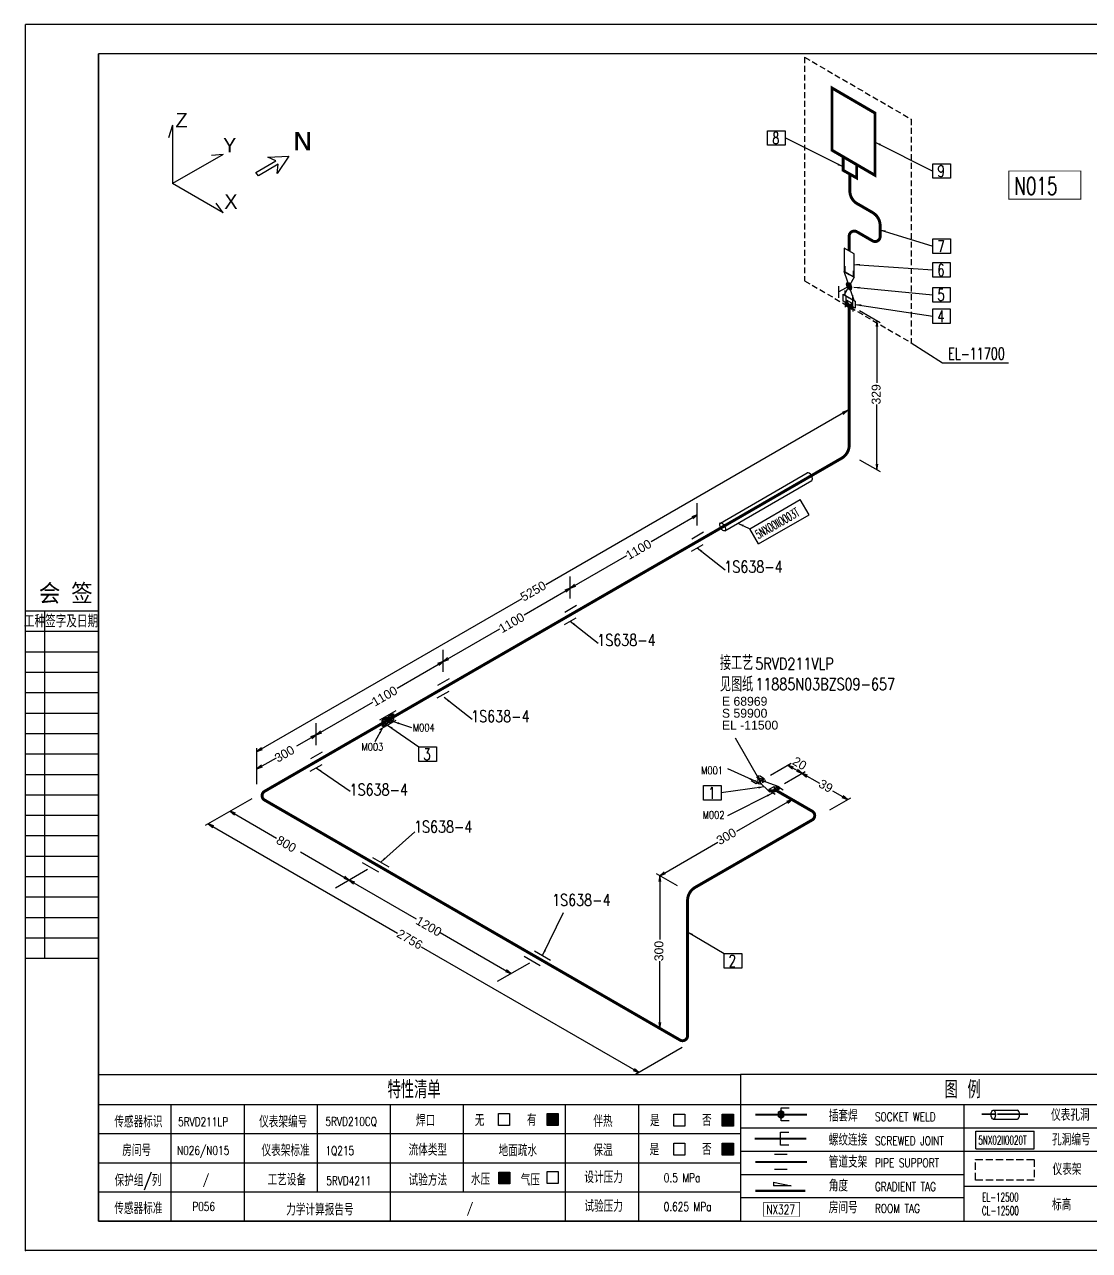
# Model space of a CAD drawing. Header units: inches. Extents: x 0 to 594, y 0 to 840.
# Drawn here: x 0 to 364.8, y 420.1 to 840.1 of the extents above; entities that cross this region are included whole.
import ezdxf
from ezdxf.enums import TextEntityAlignment as Align

# ---------------------------------------------------------------- set-up
doc = ezdxf.new("R2010")
doc.units = ezdxf.units.IN
doc.header["$MEASUREMENT"] = 0
for name, pattern in [('DASH', [0.35, 0.25, -0.1]), ('GT100', [1, 0.666667, -0.333333]), ('GT110', [3, 2, -1])]:
    doc.linetypes.add(name, pattern=pattern)
for name, color, linetype in [('GT_1', 7, 'Continuous'), ('TEXT', 7, 'Continuous'), ('修改层', 2, 'Continuous'), ('图框', 4, 'Continuous')]:
    doc.layers.add(name, color=color, linetype=linetype)
doc.styles.add('HTX1', font='O8116901', dxfattribs={"width": 1.02})
doc.styles.add('HZ', font='txt_____.ttf', dxfattribs={"width": 0.7, "bigfont": 'HZTXT'})
doc.styles.add('OCHINESE', font='romant.shx', dxfattribs={"width": 0.7, "bigfont": 'OCHINESE.shx'})
doc.styles.add('ROMAND', font='romand__.ttf', dxfattribs={"width": 0.7, "bigfont": 'OCHINESE.shx'})
doc.styles.add('ROMANS', font='romans.shx', dxfattribs={"width": 0.8, "bigfont": 'ochinese.shx'})
doc.styles.add('仿宋75', font='', dxfattribs={"width": 0.8, "height": 75})
doc.styles.get('仿宋75').set_extended_font_data('FangSong_GB2312')
doc.dimstyles.new('25$7', dxfattribs={"dimtxt": 75, "dimasz": 75, "dimexe": 40, "dimexo": 30, "dimgap": 30, "dimtad": 1, "dimdec": 0, "dimzin": 0, "dimdsep": 46, "dimtxsty": '仿宋75', "dimblk": 'OBLIQUE', "dimcen": 0.09, "dimdle": 25, "dimclrd": 7, "dimclre": 256, "dimclrt": 256, "dimadec": 0, "dimazin": 0, "dimtfac": 1, "dimtdec": 0, "dimtofl": 0, "dimtmove": 0, "dimatfit": 3, "dimfxl": 1, "dimtolj": 1, "dimtzin": 0, "dimarcsym": 2})

# ---------------------------------------------------------------- blocks, each defined once
blk = doc.blocks.new('会签')
at = {"color": 0}
for p, q in [((3629.69, -1305.73), (3604.69, -1305.73)), ((3611.37, -1424.73), (3611.37, -1305.73)), ((3629.69, -1312.73), (3604.69, -1312.73)), ((3629.69, -1319.73), (3604.69, -1319.73)), ((3629.69, -1326.73), (3604.69, -1326.73)), ((3629.69, -1333.73), (3604.69, -1333.73)), ((3629.69, -1340.73), (3604.69, -1340.73)), ((3629.69, -1347.73), (3604.69, -1347.73)), ((3629.69, -1354.73), (3604.69, -1354.73)), ((3629.69, -1361.73), (3604.69, -1361.73)), ((3629.69, -1368.73), (3604.69, -1368.73)), ((3629.69, -1375.73), (3604.69, -1375.73)), ((3629.69, -1382.73), (3604.69, -1382.73)), ((3629.69, -1389.73), (3604.69, -1389.73)), ((3629.69, -1396.73), (3604.69, -1396.73)), ((3629.69, -1403.73), (3604.69, -1403.73)), ((3629.69, -1410.73), (3604.69, -1410.73)), ((3629.69, -1417.73), (3604.69, -1417.73)), ((3629.69, -1424.73), (3604.69, -1424.73))]:
    blk.add_line(p, q, dxfattribs=at)
for s, height, style, width, p in [('会 签  ', 6, 'HZ', 0.9, (3622.23, -1302.52)), ('工种签字及日期', 3.8, 'ROMAND', 0.7, (3616.9, -1310.89))]:
    blk.add_text(s, height=height, dxfattribs=dict(at, style=style, width=width)).set_placement(p, align=Align.CENTER)
blk = doc.blocks.new('房间号')
at = {"color": 7, "const_width": 0.2}
blk.add_lwpolyline([(0, 6.02), (15.42, 6.02), (15.42, 0), (0, 0)], close=True, dxfattribs=at)
at = {"color": 7, "style": 'ROMANS', "width": 0.7, "flags": 8}
blk.add_attdef('KX201', (1.2, 0.95), '', height=4, dxfattribs=at)
blk = doc.blocks.new('标高')
at = {"color": 7, "style": 'ROMANS', "width": 0.6, "flags": 8}
blk.add_attdef('EL:-12500', text='', height=4, dxfattribs=at).set_placement((10.03, 1.21), align=Align.CENTER)
blk = doc.blocks.new('孔洞编号')
at = {"color": 4}
for p, q in [((0, 6), (20, 6)), ((0, 0), (0, 6)), ((20, 0), (20, 6)), ((0, 0), (20, 0))]:
    blk.add_line(p, q, dxfattribs=at)
at = {"color": 7, "style": 'ROMANS', "width": 0.6}
blk.add_attdef('5KX02II0020T', (0.84, 1.4), '', height=3, dxfattribs=at)
blk = doc.blocks.new('_Oblique')
at = {"color": 0, "linetype": 'ByBlock', "lineweight": -2}
blk.add_line((-0.5, -0.5), (0.5, 0.5), dxfattribs=at)
blk = doc.blocks.new('管阀件编号')
at = {"color": 1}
blk.add_lwpolyline([(1.19, -0.67), (7.19, -0.67), (7.19, -5.67), (1.19, -5.67)], close=True, dxfattribs=at)
at = {"color": 1, "style": 'ROMANS', "width": 0.8}
blk.add_attdef('10', text='', height=4, dxfattribs=at).set_placement((3.98, -5.22), align=Align.CENTER)
blk = doc.blocks.new('焊口无')
at = {"layer": '图框', "color": 4}
blk.add_lwpolyline([(323.73, 231.5), (327.54, 231.5), (327.54, 227.42), (323.73, 227.42)], close=True, dxfattribs=at)

msp = doc.modelspace()

# ---------------------------------------------------------------- hatches: boundary and pattern name
at = {"layer": '修改层', "linetype": 'Continuous'}
for points in [[(182.8, 466.99), (178.99, 466.99), (178.99, 462.91), (182.8, 462.91)], [(242.86, 466.79), (239.05, 466.79), (239.05, 462.7), (242.86, 462.7)], [(242.86, 456.84), (239.05, 456.84), (239.05, 452.75), (242.86, 452.75)], [(166.23, 447), (162.42, 447), (162.42, 442.91), (166.23, 442.91)]]:
    msp.add_hatch(color=2, dxfattribs=at).paths.add_polyline_path(points)

# ---------------------------------------------------------------- linework, layer by layer
at = {"color": 4, "linetype": 'GT110'}
for p, q in [((267.26, 828.92), (267.26, 752.31)), ((267.26, 828.92), (303.74, 807.69)), ((303.74, 807.69), (303.74, 731.09)), ((267.26, 752.31), (303.74, 731.09))]:
    msp.add_line(p, q, dxfattribs=at)
at = {"color": 7, "linetype": 'Continuous'}
for p, q in [((50.67, 805.64), (49.29, 801.26)), ((50.67, 805.64), (50.67, 785.64)), ((67.99, 795.64), (50.67, 785.64)), ((67.99, 795.64), (64.07, 795.25)), ((67.99, 775.64), (50.67, 785.64)), ((67.99, 775.64), (65.66, 778.96))]:
    msp.add_line(p, q, dxfattribs=at)
at = {"color": 7}
for p, q in [((303.74, 731.09), (314.47, 724.24)), ((314.47, 724.24), (337.09, 724.24)), ((25.25, 480.46), (245.25, 480.46)), ((245.25, 480.46), (245.25, 430.12)), ((404.33, 480.46), (245.25, 480.46)), ((50.18, 430.12), (50.18, 470.12)), ((75.25, 470.12), (75.25, 430.12)), ((100.18, 470.12), (100.18, 440.12)), ((125.25, 470.12), (125.25, 430.12)), ((150.3, 470.12), (150.3, 440.12)), ((185.25, 470.12), (185.25, 430.12)), ((210.3, 470.12), (210.3, 430.12)), ((245.25, 470.12), (404.33, 470.12)), ((321.79, 470.12), (321.79, 430.12)), ((321.79, 470.12), (321.79, 430.12)), ((245.25, 462.12), (404.33, 462.12)), ((245.25, 460.12), (25.25, 460.12)), ((245.25, 454.12), (404.33, 454.12)), ((25.25, 450.12), (245.25, 450.12)), ((245.25, 446.12), (321.79, 446.12)), ((321.79, 442.12), (404.33, 442.12)), ((245.25, 440.12), (25.25, 440.12)), ((321.79, 438.12), (245.25, 438.12))]:
    msp.add_line(p, q, dxfattribs=at)
at = {"color": 1}
for p, q in [((238.41, 669.34), (268.16, 686.5)), ((239.94, 666.69), (269.69, 683.85)), ((331.88, 468.21), (340.15, 468.21)), ((331.88, 465.15), (340.15, 465.15))]:
    msp.add_line(p, q, dxfattribs=at)
at = {"color": 7, "const_width": 1}
for points in [[(276.62, 818.37), (291.37, 809.78), (291.37, 788.46), (276.62, 797.05), (276.62, 818.37)], [(280.47, 794.81), (280.47, 790.16), (285.08, 787.55), (285.08, 792.16)]]:
    msp.add_lwpolyline(points, dxfattribs=at)
at = {"color": 7}
msp.add_lwpolyline([(25.25, 470.12), (245.25, 470.12), (245.25, 430.12), (25.25, 430.12)], close=True, dxfattribs=at)
at = {"color": 4, "linetype": 'DASH', "ltscale": 10}
msp.add_lwpolyline([(325.78, 451.25), (345.85, 451.25), (345.85, 444.21), (325.78, 444.21)], close=True, dxfattribs=at)
at = {"color": 1}
for centre, major_axis in [((268.92, 685.18), (-0.76, 1.33)), ((340.15, 466.68), (0, 1.53))]:
    msp.add_ellipse(centre, major_axis=major_axis, ratio=0.482122, start_param=3.141593, end_param=6.283185, dxfattribs=at)
for centre, major_axis in [((239.17, 668.02), (-0.76, 1.33)), ((331.88, 466.68), (0, 1.53))]:
    msp.add_ellipse(centre, major_axis=major_axis, ratio=0.482122, dxfattribs=at)
at = {"layer": 'GT_1'}
for p, q in [((594.25, 840.12), (0.25, 840.12)), ((0.25, 420.12), (0.25, 840.12)), ((228.64, 663.97), (232.65, 666.29)), ((228.45, 659.67), (232.46, 661.99)), ((185.11, 638.85), (189.13, 641.17)), ((184.92, 634.55), (188.94, 636.87)), ((141.59, 613.73), (145.61, 616.05)), ((141.4, 609.43), (145.42, 611.75)), ((98.07, 588.61), (102.08, 590.93)), ((97.88, 584.31), (101.89, 586.63)), ((119.22, 554.76), (124.77, 551.56)), ((115.7, 553.04), (121.24, 549.84)), ((171.13, 521), (176.68, 517.8)), ((174.66, 522.72), (180.2, 519.52)), ((256.54, 443.57), (256.54, 442.28)), ((256.54, 443.57), (262.64, 442.28)), ((262.64, 442.28), (256.54, 442.28)), ((594.25, 420.12), (0.25, 420.12))]:
    msp.add_line(p, q, dxfattribs=at)
at = {"layer": 'GT_1', "color": 1}
for p in [(584.25, 830.12), (25.25, 430.12)]:
    msp.add_line(p, (25.25, 830.12), dxfattribs=at)
msp.add_lwpolyline([(25.25, 430.12), (584.25, 430.12), (584.25, 830.12), (25.25, 830.12)], close=True, dxfattribs=at)
at = {"layer": 'GT_1', "flags": 128}
for points in [[(90.47, 795.05), (86.47, 789.05), (86.87, 792.25), (80.07, 788.25), (79.27, 789.45), (86.07, 793.45), (83.27, 794.65), (90.47, 795.05)], [(282.52, 754.53), (284.22, 753.53), (284.22, 761.53), (280.82, 763.53), (280.82, 755.53), (282.52, 754.53)], [(283.92, 755.73), (283.92, 753.73), (281.12, 755.33), (281.12, 757.33)], [(282.52, 746.53), (284.22, 745.53), (280.82, 755.53), (284.22, 753.53), (280.82, 747.53), (282.52, 746.53)], [(282.52, 750.53), (279.02, 748.53)], [(279.02, 746.53), (279.02, 750.53)], [(282.52, 744.13), (280.42, 745.33), (280.42, 747.73), (284.62, 745.33), (284.62, 742.93), (282.52, 744.13)], [(281.12, 747.33), (281.12, 749.03)], [(283.42, 750.03), (283.22, 750.93), (282.52, 751.53), (281.82, 751.73), (281.52, 751.13), (281.82, 750.13), (282.52, 749.33), (283.22, 749.33), (283.42, 750.03), (281.52, 751.13)], [(281.62, 751.43), (283.22, 749.73)], [(283.22, 750.53), (281.62, 750.63)], [(281.82, 751.73), (283.22, 749.33)], [(283.22, 750.93), (281.82, 750.13)], [(282.52, 751.53), (282.52, 749.33)], [(282.52, 744.13), (281.62, 745.63), (281.12, 744.93), (281.62, 743.63), (283.42, 742.63), (283.92, 743.33), (283.42, 744.63), (281.62, 745.63), (281.62, 743.93), (283.12, 744.43), (283.72, 743.43), (283.12, 743.13), (282.52, 744.13)], [(281.22, 743.33), (281.22, 744.93)], [(281.52, 744.73), (281.52, 747.13)], [(283.62, 745.83), (283.62, 743.53)], [(283.82, 745.73), (283.82, 747.43)], [(283.92, 741.83), (283.92, 743.33)], [(286.02, 742.13), (293.12, 738.03)], [(286.02, 742.13), (293.12, 738.03)], [(286.02, 742.13), (293.12, 738.03)], [(286.02, 742.13), (293.12, 738.03)], [(292.32, 736.63), (292.02, 738.63), (291.72, 736.63)], [(292.02, 738.63), (292.02, 717.33)], [(292.02, 687.53), (292.02, 709.93)], [(281.99, 707.87), (178.52, 648.13)], [(280.49, 706.57), (281.99, 707.87), (280.09, 707.17)], [(286.02, 691.03), (293.12, 686.93)], [(286.02, 691.03), (293.12, 686.93)], [(291.72, 689.53), (292.02, 687.53), (292.32, 689.53)], [(214.65, 663.03), (230.46, 672.16)], [(228.96, 670.86), (230.46, 672.16), (228.56, 671.46)], [(230.46, 668.54), (230.46, 676.08)], [(186.93, 647.04), (206.34, 658.24)], [(171.13, 637.92), (186.93, 647.04)], [(185.43, 645.74), (186.93, 647.04), (185.03, 646.34)], [(186.93, 643.42), (186.93, 650.96)], [(188.43, 648.34), (186.93, 647.04), (188.83, 647.74)], [(79.61, 591.02), (170.42, 643.43)], [(143.41, 621.92), (162.81, 633.12)], [(143.41, 618.31), (143.41, 625.84)], [(127.61, 612.8), (143.41, 621.92)], [(141.91, 620.62), (143.41, 621.92), (141.51, 621.22)], [(144.91, 623.22), (143.41, 621.92), (145.31, 622.62)], [(99.88, 596.8), (119.29, 608)], [(127.13, 604.96), (121.59, 601.76)], [(99.88, 593.19), (99.88, 600.72)], [(127.15, 601.73), (121.6, 598.53)], [(123.41, 601.2), (122.53, 601.73), (123.41, 602.81), (124.26, 602.73), (124.3, 600.67), (123.42, 599.58), (122.56, 599.67), (122.53, 601.73), (124, 602.58), (122.85, 600.18), (123.41, 599.81), (123.97, 600.83), (123.41, 601.2)], [(123.41, 602.81), (123.42, 599.58)], [(125.49, 602.4), (124.61, 602.93), (125.49, 604.01), (126.34, 603.93), (126.38, 601.87), (125.5, 600.78), (124.64, 600.87), (124.61, 602.93), (126.08, 603.78), (124.93, 601.38), (125.49, 601.01), (126.05, 602.03), (125.49, 602.4)], [(125.49, 604.01), (125.5, 600.78)], [(93.27, 592.98), (99.88, 596.8)], [(98.38, 595.5), (99.88, 596.8), (97.98, 596.1)], [(101.38, 598.1), (99.88, 596.8), (101.78, 597.5)], [(81.11, 592.32), (79.61, 591.02), (81.51, 591.72)], [(79.61, 579.92), (79.61, 592.22)], [(252.04, 580.91), (243.54, 595.61)], [(79.61, 585.1), (86.25, 588.93)], [(81.11, 586.4), (79.61, 585.1), (81.51, 585.8)], [(255.54, 582.91), (262.64, 587.01)], [(260.34, 580.11), (267.44, 584.21)], [(260.34, 580.11), (267.44, 584.21)], [(263.44, 585.71), (261.54, 586.41), (263.04, 585.11)], [(261.54, 586.41), (263.94, 585.01)], [(266.34, 583.61), (263.94, 585.01)], [(264.44, 584.31), (266.34, 583.61), (264.84, 584.91)], [(248.94, 581.11), (250.64, 580.11), (253.44, 581.71), (251.74, 582.71)], [(250.74, 582.41), (252.04, 580.91), (251.34, 582.81)], [(255.24, 577.21), (258.54, 579.01), (252.44, 581.11), (251.64, 580.71), (255.24, 577.21)], [(268.24, 582.91), (266.34, 583.61), (267.84, 582.31)], [(266.34, 583.61), (272.34, 580.21)], [(256.84, 578.11), (256.84, 577.11), (255.44, 577.31), (255.14, 578.11), (256.84, 579.11), (258.24, 578.91), (258.54, 578.11), (256.84, 577.11), (255.44, 577.91), (258.04, 578.11), (258.04, 578.81), (256.84, 578.81), (256.84, 578.11)], [(257.14, 576.31), (255.44, 577.31), (258.24, 578.91), (259.94, 577.91)], [(281.94, 574.61), (276.94, 577.51)], [(280.04, 575.31), (281.94, 574.61), (280.44, 575.91)], [(77.8, 574.89), (61.83, 565.67)], [(83.11, 573.92), (90.21, 569.82)], [(262.94, 574.61), (243.94, 563.71)], [(261.44, 573.31), (262.94, 574.61), (261.04, 573.91)], [(268.94, 571.11), (261.84, 575.21)], [(275.94, 571.11), (283.04, 575.21)], [(72.28, 569.91), (70.38, 570.61), (71.88, 569.31)], [(70.38, 570.61), (86.28, 561.42)], [(64.83, 565.57), (62.93, 566.27), (64.43, 564.97)], [(62.93, 566.27), (127.76, 528.84)], [(217.64, 548.51), (237.54, 560.01)], [(94.53, 556.65), (111.21, 547.01)], [(117.5, 550.64), (106.48, 544.28)], [(109.31, 547.71), (111.21, 547.01), (109.71, 548.31)], [(113.11, 546.31), (111.21, 547.01), (112.71, 545.71)], [(111.21, 547.01), (134.1, 533.78)], [(223.64, 545.01), (216.54, 549.11)], [(223.64, 545.01), (216.54, 549.11)], [(217.94, 546.51), (217.64, 548.51), (217.34, 546.51)], [(219.14, 549.81), (217.64, 548.51), (219.54, 549.21)], [(217.64, 548.51), (217.64, 526.61)], [(142.35, 529.01), (166.64, 514.97)], [(210.45, 481.06), (135.96, 524.04)], [(172.93, 518.6), (161.91, 512.24)], [(217.64, 496.21), (217.64, 519.21)], [(164.74, 515.67), (166.64, 514.97), (165.14, 516.27)], [(223.64, 492.71), (216.54, 496.81)], [(217.34, 498.21), (217.64, 496.21), (217.94, 498.21)], [(225.33, 489.68), (209.35, 480.46)], [(208.55, 481.76), (210.45, 481.06), (208.95, 482.36)], [(259.17, 466.72), (260.01, 465.88), (259.17, 465.32), (258.33, 465.88), (258.33, 467.56), (259.17, 468.12), (260.01, 467.56), (260.01, 465.88), (258.61, 465.88), (259.73, 467.28), (259.17, 467.84), (258.61, 467.28), (259.17, 466.72)], [(261.97, 464.48), (259.17, 464.48), (259.17, 468.96), (261.97, 468.96)], [(261.79, 456.14), (258.99, 456.14), (258.99, 460.62), (261.79, 460.62)], [(261.27, 452.96), (256.93, 452.96)], [(256.93, 447.92), (261.27, 447.92)]]:
    msp.add_lwpolyline(points, dxfattribs=at)
for points, const_width in [([(282.74, 782.83), (282.77, 788.85)], 1), ([(290.52, 775.7), (284.94, 778.94)], 1), ([(285.12, 769.13), (290.52, 766)], 1), ([(293.12, 767.5), (293.12, 771.2)], 1), ([(282.52, 762.53), (282.52, 767.63)], 1), ([(282.52, 696.03), (282.52, 744.13)], 1), ([(269.56, 685.56), (279.92, 691.53)], 1), ([(82.21, 577.42), (239.81, 668.38)], 1), ([(256.84, 578.11), (269.84, 570.61)], 1), ([(224.54, 492.21), (82.21, 574.42)], 1), ([(269.84, 567.61), (229.74, 544.51)], 1), ([(227.14, 540.01), (227.14, 493.71)], 1), ([(268.05, 466.66), (250.41, 466.66)], 0.7), ([(332.61, 466.81), (327.9, 466.81)], 0.56), ([(343.83, 466.81), (340.89, 466.81)], 0.56), ([(267.81, 458.38), (250.17, 458.38)], 0.7), ([(268.02, 450.44), (250.38, 450.44)], 0.7), ([(267.53, 440.55), (250.36, 440.55)], 0.7)]:
    msp.add_lwpolyline(points, dxfattribs=dict(at, const_width=const_width))
at = {"layer": 'GT_1', "const_width": 1, "flags": 128}
for points in [[(285.64, 778.52, -0.268126), (282.74, 782.83)], [(293.12, 771.2, 0.268126), (290.52, 775.7)], [(282.52, 767.63, -0.577557), (285.12, 769.13)], [(290.52, 766, 0.577127), (293.12, 767.5)], [(279.92, 691.53, 0.267786), (282.52, 696.03)], [(82.21, 574.42, -0.57736), (82.21, 577.42)], [(269.84, 570.61, -0.57736), (269.84, 567.61)], [(229.74, 544.51, 0.267786), (227.14, 540.01)], [(227.14, 493.71, -0.577557), (224.54, 492.21)]]:
    msp.add_lwpolyline(points, format="xyb", dxfattribs=at)
at = {"layer": 'GT_1', "linetype": 'GT110', "flags": 128}
for points, const_width in [([(239.81, 668.38), (269.56, 685.56)], 1), ([(340.89, 466.81), (333.32, 466.81)], 0.56)]:
    msp.add_lwpolyline(points, dxfattribs=dict(at, const_width=const_width))
at = {"layer": 'GT_1', "linetype": 'GT100', "flags": 128}
msp.add_lwpolyline([(252.04, 580.91), (252.04, 579.91), (250.64, 580.11), (250.34, 580.91), (252.04, 581.91), (253.44, 581.71), (253.74, 580.91), (252.04, 579.91), (250.64, 580.71), (253.24, 580.91), (253.24, 581.61), (252.04, 581.61), (252.04, 580.91)], dxfattribs=at)
at = {"layer": 'GT_1', "color": 3}
msp.add_point((0.25, 420.12), dxfattribs=at)
at = {"layer": '图框', "color": 7}
msp.add_line((187.12, 450.12), (245.25, 450.12), dxfattribs=at)
at = {"layer": '图框', "color": 4}
for points in [[(178.99, 466.99), (182.8, 466.99), (182.8, 462.91), (178.99, 462.91)], [(222.4, 466.79), (226.21, 466.79), (226.21, 462.7), (222.4, 462.7)], [(239.05, 466.79), (242.86, 466.79), (242.86, 462.7), (239.05, 462.7)], [(222.4, 456.84), (226.21, 456.84), (226.21, 452.75), (222.4, 452.75)], [(239.05, 456.84), (242.86, 456.84), (242.86, 452.75), (239.05, 452.75)], [(162.42, 447), (166.23, 447), (166.23, 442.91), (162.42, 442.91)], [(179.01, 447.12), (182.82, 447.12), (182.82, 443.03), (179.01, 443.03)]]:
    msp.add_lwpolyline(points, close=True, dxfattribs=at)

# ---------------------------------------------------------------- block references
at = {"color": 6}
ref = msp.add_blockref('管阀件编号', (253.38, 804.42), dxfattribs=at)
ref.add_attrib('10', '8', dxfattribs={"color": 1, "height": 4, "style": 'ROMANS', "width": 0.7}).set_placement((257.37, 799.2), align=Align.CENTER)
ref = msp.add_blockref('管阀件编号', (310.02, 793.1), dxfattribs=at)
ref.add_attrib('10', '9', dxfattribs={"color": 1, "height": 4, "style": 'ROMANS', "width": 0.7}).set_placement((314, 787.88), align=Align.CENTER)
ref = msp.add_blockref('房间号', (337.2, 780.31), dxfattribs=dict(at, xscale=1.600000000000023, yscale=1.600000000000023, zscale=1.600000000000023))
ref.add_attrib('KX201', 'N015', (339.12, 781.82), dxfattribs={"color": 7, "height": 6, "style": 'ROMANS', "width": 0.7})
ref = msp.add_blockref('管阀件编号', (310.02, 767.35), dxfattribs=at)
ref.add_attrib('10', '7', dxfattribs={"color": 1, "height": 4, "style": 'ROMANS', "width": 0.7}).set_placement((314, 762.13), align=Align.CENTER)
ref = msp.add_blockref('管阀件编号', (309.97, 759.21), dxfattribs=at)
ref.add_attrib('10', '6', dxfattribs={"color": 1, "height": 4, "style": 'ROMANS', "width": 0.7}).set_placement((313.95, 753.99), align=Align.CENTER)
ref = msp.add_blockref('管阀件编号', (309.97, 750.72), dxfattribs=at)
ref.add_attrib('10', '5', dxfattribs={"color": 1, "height": 4, "style": 'ROMANS', "width": 0.7}).set_placement((313.95, 745.5), align=Align.CENTER)
ref = msp.add_blockref('管阀件编号', (309.97, 743.4), dxfattribs=at)
ref.add_attrib('10', '4', dxfattribs={"color": 1, "height": 4, "style": 'ROMANS', "width": 0.7}).set_placement((313.95, 738.18), align=Align.CENTER)
ref = msp.add_blockref('标高', (318.09, 724.41), dxfattribs=dict(at, xscale=0.8, yscale=0.8, zscale=0.8))
ref.add_attrib('EL:-12500', 'EL-11700', dxfattribs={"color": 7, "height": 4, "style": 'ROMANS', "width": 0.7}).set_placement((326.12, 725.38), align=Align.CENTER)
at = {"color": 6, "rotation": 29.96266831548009}
msp.add_blockref('孔洞编号', (251.43, 662.16), dxfattribs=at).add_auto_attribs({'5KX02II0020T': '5NX00II0003T'})
at = {"color": 0}
msp.add_blockref('会签', (-3604.44, 1944.85), dxfattribs=at)
at = {"color": 6}
ref = msp.add_blockref('管阀件编号', (133.88, 593.33), dxfattribs=at)
ref.add_attrib('10', '3', dxfattribs={"color": 1, "height": 4, "style": 'ROMANS', "width": 0.7}).set_placement((137.86, 588.1), align=Align.CENTER)
at = {"color": 0}
ref = msp.add_blockref('管阀件编号', (231.45, 580.05), dxfattribs=at)
ref.add_attrib('10', '1', dxfattribs={"color": 1, "height": 4, "style": 'ROMANS', "width": 0.7}).set_placement((235.43, 574.83), align=Align.CENTER)
at = {"color": 6}
ref = msp.add_blockref('管阀件编号', (238.49, 522.53), dxfattribs=at)
ref.add_attrib('10', '2', dxfattribs={"color": 1, "height": 4, "style": 'ROMANS', "width": 0.7}).set_placement((242.47, 517.31), align=Align.CENTER)
msp.add_blockref('孔洞编号', (325.95, 454.99), dxfattribs=at).add_auto_attribs({'5KX02II0020T': '5NX02II0020T'})
at = {"color": 7}
ref = msp.add_blockref('标高', (326.3, 435.88), dxfattribs=dict(at, xscale=0.7999999999999545, yscale=0.7999999999999545, zscale=0.7999999999999545))
ref.add_attrib('EL:-12500', 'EL-12500', dxfattribs={"color": 7, "height": 3, "style": 'ROMANS', "width": 0.6}).set_placement((334.32, 436.85), align=Align.CENTER)
at = {"color": 6}
ref = msp.add_blockref('房间号', (253.19, 431.78), dxfattribs=dict(at, xscale=0.7999999999999545, yscale=0.7999999999999545, zscale=0.7999999999999545))
ref.add_attrib('KX201', 'NX327', (254.15, 432.53), dxfattribs={"color": 7, "height": 3.2, "style": 'ROMANS', "width": 0.7})
at = {"color": 7}
ref = msp.add_blockref('标高', (326.3, 431.29), dxfattribs=dict(at, xscale=0.7999999999999545, yscale=0.7999999999999545, zscale=0.7999999999999545))
ref.add_attrib('EL:-12500', 'CL-12500', dxfattribs={"color": 7, "height": 3, "style": 'ROMANS', "width": 0.6}).set_placement((334.32, 432.26), align=Align.CENTER)
at = {"layer": 'GT_1', "color": 3}
msp.add_blockref('焊口无', (-161.39, 235.49), dxfattribs=at)

# ---------------------------------------------------------------- texts
at = {"color": 7}
for s, height, style, width, p in [('1S638-4', 4, 'ROMANS', 0.8, (239.71, 652.33)), ('1S638-4', 4, 'ROMANS', 0.8, (196.19, 627.21)), ('1S638-4', 4, 'ROMANS', 0.8, (152.98, 601.14)), ('M004', 2.6, 'ROMANS', 0.8, (133.03, 597.94)), ('M003', 2.6, 'ROMANS', 0.8, (115.41, 591.36)), ('M001', 2.6, 'ROMANS', 0.8, (231.79, 583.29)), ('1S638-4', 4, 'ROMANS', 0.8, (111.32, 575.97)), ('1S638-4', 4, 'ROMANS', 0.8, (133.4, 563.26)), ('M002', 2.6, 'ROMANS', 0.8, (232.31, 568.03)), ('1S638-4', 4, 'ROMANS', 0.8, (180.71, 538.19)), ('特性清单', 6, 'OCHINESE', 0.8, (124.33, 472.23)), ('图 例', 6, 'OCHINESE', 0.8, (315.19, 472.23)), ('传感器标识', 4, 'OCHINESE', 0.75, (30.74, 462.25)), ('仪表架编号', 4, 'OCHINESE', 0.75, (80.34, 462.25)), ('焊口', 4, 'OCHINESE', 0.75, (134.09, 462.6)), ('无', 4, 'OCHINESE', 0.75, (154.26, 462.73)), ('有', 4, 'OCHINESE', 0.75, (172.09, 462.82)), ('伴热', 4, 'OCHINESE', 0.75, (194.85, 462.45)), ('是', 4, 'OCHINESE', 0.75, (214.26, 462.65)), ('否', 4, 'OCHINESE', 0.75, (232.09, 462.74)), ('插套焊', 4, 'OCHINESE', 0.75, (275.52, 464.29)), ('SOCKET WELD', 3, 'ROMANS', 0.75, (291.33, 464.43)), ('仪表孔洞', 4, 'OCHINESE', 0.75, (351.68, 464.55)), ('5RVD211LP', 3, 'ROMANS', 0.75, (52.57, 462.73)), ('5RVD210CQ', 3, 'ROMANS', 0.75, (103.07, 462.82)), ('螺纹连接', 4, 'OCHINESE', 0.75, (275.52, 456.04)), ('SCREWED JOINT', 3, 'ROMANS', 0.75, (291.33, 456.18)), ('孔洞编号', 4, 'OCHINESE', 0.75, (352.02, 456.09)), ('房间号', 4, 'OCHINESE', 0.75, (33.43, 452.45)), ('N026/N015', 3, 'ROMANS', 0.75, (52.2, 452.89)), ('仪表架标准', 4, 'OCHINESE', 0.75, (81.16, 452.41)), ('1Q215', 3, 'ROMANS', 0.75, (103.07, 452.82)), ('流体类型', 4, 'OCHINESE', 0.75, (131.55, 452.6)), ('地面疏水', 4, 'OCHINESE', 0.75, (162.37, 452.39)), ('保温', 4, 'OCHINESE', 0.75, (194.85, 452.5)), ('是', 4, 'OCHINESE', 0.75, (214.11, 452.71)), ('否', 4, 'OCHINESE', 0.75, (232.09, 452.8)), ('管道支架', 4, 'OCHINESE', 0.75, (275.52, 448.49)), ('PIPE SUPPORT', 3, 'ROMANS', 0.75, (291.33, 448.63)), ('仪表架', 4, 'OCHINESE', 0.75, (352.21, 445.94)), ('保护组/列', 4, 'OCHINESE', 0.75, (30.83, 442.13)), ('/', 3, 'ROMANS', 0.75, (61.12, 442.89)), ('工艺设备', 4, 'OCHINESE', 0.75, (83.21, 442.37)), ('5RVD4211', 3, 'ROMANS', 0.75, (103.34, 442.51)), ('试验方法', 4, 'OCHINESE', 0.75, (131.55, 442.31)), ('水压', 4, 'OCHINESE', 0.75, (152.91, 442.6)), ('气压', 4, 'OCHINESE', 0.75, (169.96, 442.33)), ('设计压力', 4, 'OCHINESE', 0.75, (191.78, 443.23)), ('0.5 MPa', 3, 'ROMANS', 0.75, (219, 443.54)), ('角度', 4, 'OCHINESE', 0.75, (275.52, 440.34)), ('GRADIENT TAG', 3, 'ROMANS', 0.75, (291.33, 440.48)), ('传感器标准', 4, 'OCHINESE', 0.75, (30.72, 432.57)), ('试验压力', 4, 'OCHINESE', 0.75, (191.78, 433.33)), ('房间号', 4, 'OCHINESE', 0.75, (275.52, 432.85)), ('标高', 4, 'OCHINESE', 0.75, (352.01, 433.82)), ('P056', 3, 'ROMANS', 0.75, (57.44, 433.69)), ('力学计算报告号', 4, 'OCHINESE', 0.75, (89.61, 432.13)), ('/', 3, 'ROMANS', 0.75, (151.53, 433.06)), ('0.625 MPa', 3, 'ROMANS', 0.75, (218.96, 433.62)), ('ROOM TAG', 3, 'ROMANS', 0.75, (291.33, 432.99))]:
    msp.add_text(s, height=height, dxfattribs=dict(at, style=style, width=width)).set_placement(p)
at = {"layer": 'GT_1', "color": 7, "style": 'HTX1', "width": 1.02}
for s, p in [('Z', (51.69, 804.85)), ('Y', (67.99, 796.29)), ('X', (68.41, 776.97))]:
    msp.add_text(s, height=5, dxfattribs=at).set_placement(p)
at = {"layer": 'GT_1'}
for s, height, style, width, p in [('N', 6.25, 'HTX1', 1.02, (92.07, 797.05)), ('N', 6.25, 'HTX1', 1.02, (92.27, 797.05)), ('接工艺', 5, 'OCHINESE', 0.8, (238.22, 618.92)), ('5RVD211VLP', 4, 'ROMANS', 0.8, (250.35, 619.11)), ('见图纸', 5, 'OCHINESE', 0.8, (238.22, 611.61)), ('11885N03BZS09-657', 4, 'ROMANS', 0.8, (250.35, 612.13)), ('E 68969', 3.062, 'HTX1', 1.02, (238.92, 606.73)), ('S 59900', 3.062, 'HTX1', 1.02, (238.92, 602.64)), ('EL -11500', 3.062, 'HTX1', 1.02, (238.92, 598.56))]:
    msp.add_text(s, height=height, dxfattribs=dict(at, style=style, width=width)).set_placement(p)
at = {"layer": 'GT_1', "style": 'HTX1', "width": 1.02}
for s, rotation, p in [('329', 90, (293.27, 709.93)), ('1100', 30, (207.09, 656.63)), ('5250', 30, (170.99, 642.37)), ('1100', 30, (163.56, 631.51)), ('1100', 30, (120.04, 606.39)), ('300', 30, (86.77, 587.19)), ('20', 330, (262.76, 586.85)), ('39', 330, (271.74, 579.1)), ('300', 30, (238.15, 558.92)), ('800', 330, (85.88, 559.81)), ('1200', 330, (133.7, 532.17)), ('2756', 330, (127.19, 527.73)), ('300', 90, (218.84, 519.21))]:
    msp.add_text(s, height=3.062, rotation=rotation, dxfattribs=at).set_placement(p)

# ---------------------------------------------------------------- leaders
at = {"layer": 'TEXT', "color": 0}
for points in [[(280.47, 791.31), (260.58, 801.25)], [(291.37, 799.83), (311.21, 789.93)], [(293.03, 769.83), (311.21, 764.18)], [(284.22, 757.95), (311.16, 756.04)], [(284.05, 750.12), (311.16, 747.55)], [(284.62, 744.23), (311.16, 740.23)], [(244.39, 669.26), (248.43, 667.36)], [(230.46, 660.83), (240.01, 653.33)], [(186.93, 635.71), (196.49, 628.21)], [(143.72, 609.64), (153.28, 602.14)], [(126.38, 601.29), (132.51, 599.28)], [(122.66, 599.14), (119.98, 594.35)], [(124.37, 600.13), (135.07, 592.65)], [(99.88, 585.47), (111.48, 577.48)], [(250.34, 580.91), (240.91, 585.07)], [(253.44, 578.96), (238.64, 576.88)], [(256.29, 576.81), (240.87, 569.04)], [(121.99, 553.16), (133.68, 563.54)], [(177.43, 521.12), (184.65, 535.9)], [(227.14, 529.28), (239.68, 521.86)]]:
    msp.add_leader(points, dimstyle='25$7', override={"dimasz": 2, "dimgap": 30, "dimtad": 0}, dxfattribs=at)

doc.saveas('drawing.dxf')
